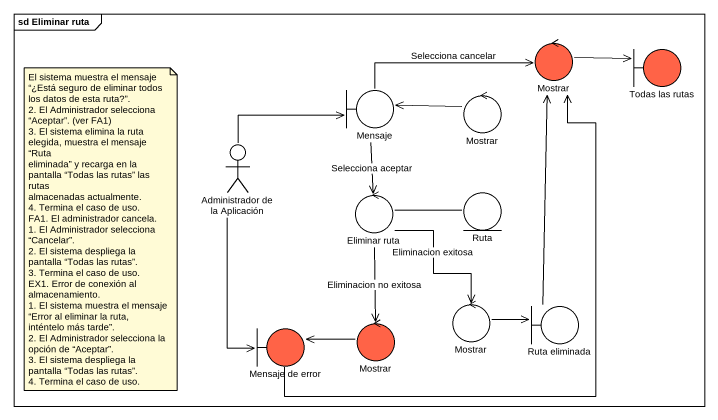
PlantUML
@startuml
mainframe sd Eliminar ruta
control Mostrar #FF6347
boundary "Todas las rutas" as Todas_las_rutas #FF6347
boundary Mensaje
control "Mostrar" as Mostrar_2
actor "Administrador de la Aplicación" as Administrador_de_la
control "Eliminar ruta" as Eliminar_ruta
entity Ruta
control "Mostrar" as Mostrar_3 #FF6347
control "Mostrar" as Mostrar_4
boundary "Ruta eliminada" as Ruta_eliminada
boundary "Mensaje de error" as Mensaje_de_error #FF6347
Mostrar -right-> Todas_las_rutas
Mensaje -right-> Mostrar : Selecciona cancelar
Mensaje --> Eliminar_ruta : Selecciona aceptar
Mostrar_2 -left-> Mensaje
Administrador_de_la -right-> Mensaje
Administrador_de_la --> Mensaje_de_error
Eliminar_ruta -right- Ruta
Eliminar_ruta --> Mostrar_3 : Eliminacion no exitosa
Eliminar_ruta --> Mostrar_4 : Eliminacion exitosa
Mostrar_3 -left-> Mensaje_de_error
Mostrar_4 -right-> Ruta_eliminada
Ruta_eliminada -up-> Mostrar
Mensaje_de_error -up-> Mostrar
note as N1
  El sistema muestra el mensaje “¿Está seguro de eliminar todos
  los datos de esta ruta?”.
  2. El Administrador selecciona “Aceptar”. (ver FA1)
  3. El sistema elimina la ruta elegida, muestra el mensaje “Ruta
  eliminada” y recarga en la pantalla “Todas las rutas” las rutas
  almacenadas actualmente.
  4. Termina el caso de uso.
  FA1. El administrador cancela.
  1. El Administrador selecciona “Cancelar”.
  2. El sistema despliega la pantalla “Todas las rutas”.
  3. Termina el caso de uso.
  EX1. Error de conexión al almacenamiento.
  1. El sistema muestra el mensaje “Error al eliminar la ruta,
  inténtelo más tarde”.
  2. El Administrador selecciona la opción de “Aceptar”.
  3. El sistema despliega la pantalla “Todas las rutas”.
  4. Termina el caso de uso.
end note
@enduml
